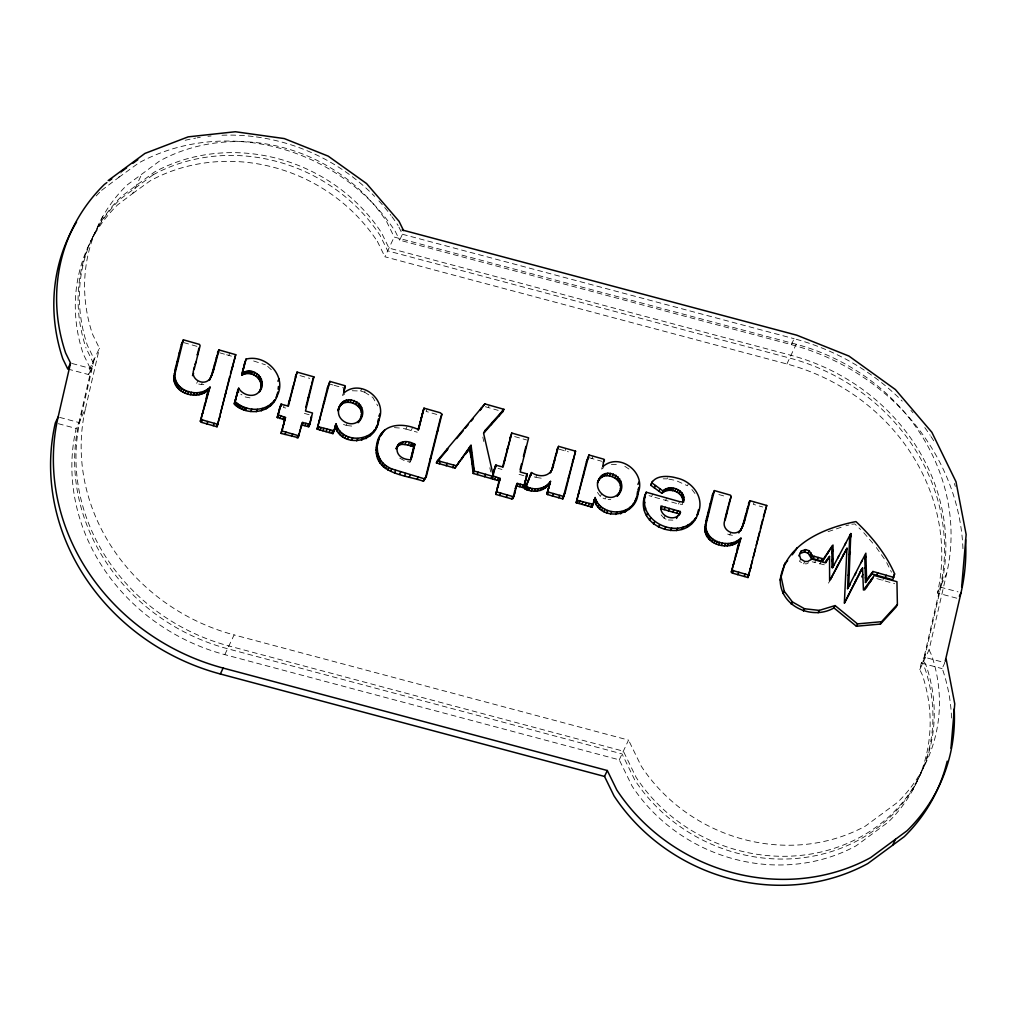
<?xml version="1.0" encoding="UTF-8"?>
<svg xmlns="http://www.w3.org/2000/svg" width="1017" height="1017" viewBox="0 0 1017 1017"><rect width="100%" height="100%" fill="white"/><g stroke="black" fill="none" stroke-linecap="round" stroke-linejoin="round"><path stroke-width="0.75" stroke-dasharray="5 3.75" d="M682.839 501.775L682.534 504.419L678.504 504.012L649.049 495.673M67.77 369.018L88.593 374.561L90.106 368.001L99.399 348.259L92.547 334.224A166.623 152.448 25.2 0 1 126.909 185.132L159.631 160.991M153.097 174.822A166.623 152.448 25.2 0 1 380.053 235.385L387.668 250.856L789.675 358.06A198.887 181.967 25.2 0 1 940.204 587.114L922.546 663.694L925.089 668.919A164.5 150.503 25.2 0 1 840.411 848.42A164.5 150.503 25.2 0 1 634.837 780.128L622.048 753.915L227.592 648.732A196.395 179.704 25.2 0 1 78.945 422.538L92.89 362.077L86.051 348.043M925.356 654.363L921.275 663.046L919.762 669.618L922.305 674.843A164.5 150.503 25.2 0 1 888.349 822.041L856.136 845.801A164.5 150.503 25.2 0 1 632.053 786.052L619.264 759.839L224.808 654.643A196.395 179.704 25.2 0 1 76.161 428.462L85.453 408.72L99.399 348.259M919.762 669.618L929.042 649.876L946.713 573.296A198.887 181.967 25.2 0 0 796.184 344.242L394.176 237.05L386.613 221.553A166.623 152.448 25.2 0 0 159.605 161.004M342.958 393.935L342.551 395.562L344.661 394.011M407.575 461.54L409.927 462.201L410.143 461.349M602.039 467.489L601.619 469.129L603.742 467.566M101.624 190.344L118.811 177.365L121.595 171.441M93.322 236.516L102.615 216.786M90.106 368.001L83.254 353.954A166.623 152.448 25.2 0 1 117.616 204.862L132.63 193.535L141.922 173.805M88.593 374.561L92.687 365.878M196.675 383.32L197.794 380.955M198.735 384.07L201.417 384.54L202.523 382.176M228.8 355.403L229.918 353.026M284.468 405.046L283.349 407.41L287.264 408.478M956.755 598.187L937.42 593.038A198.887 181.967 25.2 0 0 786.891 363.984L384.884 256.78L394.176 237.05M962.934 548.722A220.498 201.747 25.2 0 0 791.353 344.636L399.617 240.177L402.401 234.253L398.155 225.532M224.808 654.643L234.101 634.913A196.395 179.704 25.2 0 1 85.453 408.72M352.276 390.757L360.692 391.024L361.798 388.659M343.492 424.356L346.174 425.449L347.293 423.072M360.692 391.024L364.607 392.181L365.726 389.816M403.393 428.513L405.897 429.06L407.016 426.695M411.16 430.471L412.279 428.106M427.216 409.05L426.098 411.427L437.971 414.796M409.927 462.201L411.033 459.837M488.287 407.563L489.393 405.198M534.23 476.871L535.743 477.393L536.862 475.028M564.931 450.849L566.049 448.472M591.97 458.514L593.076 456.15M606.374 496.639L605.255 499.004L602.572 497.923L600.361 496.449L601.479 494.084M651.668 496.398L652.774 494.033M663.224 478.829L667.101 478.842L668.22 476.477M665.614 500.351L666.732 497.987M666.021 519.217L664.037 518.136L665.156 515.759M678.504 504.012L679.623 501.648M688.585 483.393L687.467 485.77L675.708 480.418L667.101 478.842M791.353 344.636L794.137 338.712A220.498 201.747 25.2 0 1 902.219 401.13M786.891 363.984L796.184 344.242M619.264 759.839L628.544 740.096L234.101 634.913M727.676 534.09L729.736 534.853L730.842 532.476M754.398 501.953L753.279 504.318L762.725 507M800.659 558.994L799.54 561.359L803.621 563.838L806.608 563.825L808.579 562.719M803.621 563.838L804.739 561.473M814.681 562.515L815.799 560.151M819.855 563.99L820.973 561.626M882.718 580.313L883.837 577.936M937.42 593.038L946.713 573.296M951.543 718.027A186.302 170.462 25.2 0 0 942.746 669.936L942.098 668.601L944.882 662.677L924.059 657.135M912.376 790.756L921.656 771.026M828.499 583.122L830.673 579.093M118.811 177.365L138.757 162.936A188.412 172.381 25.2 0 1 395.333 231.469L399.617 240.177M153.122 174.81L120.413 198.951A166.623 152.448 25.2 0 0 86.051 348.03M132.63 193.535L150.338 180.734A166.623 152.448 25.2 0 1 377.269 241.309M828.105 531.662L844.453 526.158M824.329 564.804L812.189 561.804M845.928 525.776L848.877 524.988M851.826 524.213L854.852 523.958L860.547 529.488M611.357 464.324L619.76 464.591M201.417 384.54L203.82 384.375M672.86 520.145L668.347 519.967M394.38 427.623L402.147 428.233M351.704 426.085L346.174 425.449M608.128 499.614L610.772 499.639M541.209 478.181L535.743 477.393M250.029 397.876L245.58 397.062L240.826 394.24M253.627 360.984L265.424 364.798M729.736 534.853L732.405 535.311M501.966 469.434L498.05 468.367M402.401 234.253L794.137 338.712M405.897 429.06L417.237 432.2M940.204 587.114L958.052 591.869M72.042 363.489L91.377 368.65M59.609 417.377L78.945 422.538M58.312 423.695L76.161 428.462M921.275 663.046L942.098 668.601M485.338 406.724L498.177 410.372M183.696 342.589L198.379 346.759M219.621 352.797L225.494 354.463M226.6 354.78L231.723 356.23M299.977 375.616L309.727 378.375M330.144 384.172L332.89 384.96M334.148 385.316L343.81 388.049M514.666 436.573L526.641 439.967M558.994 449.158L568.35 451.815M589.212 457.739L601.721 461.286M718.879 494.554L726.774 496.792M304.388 413.385L309.27 414.771M519.077 474.342L523.958 475.727M876.794 578.609L894.655 583.72M404.181 460.536L396.884 456.62M624.819 466.307L631.926 471.024M364.607 392.181L372.845 397.469L377.79 405.847M267.662 366.336L273.497 371.739M664.037 518.136L661.075 514.882M600.361 496.449L597.399 492.355M863.751 532.717L874.518 545.176M691.903 489.533L695.374 494.033M876.374 547.553L886.023 561.27M886.71 562.63L891.464 572.177M929.042 649.876L931.597 655.101A164.5 150.503 25.2 0 1 897.642 802.299L865.429 826.071A164.5 150.503 25.2 0 1 641.333 766.309L628.544 740.096M377.332 241.283L384.884 256.78M482.808 437.119L483.812 441.543M489.813 467.744L490.766 471.952M185.196 140.295A188.412 172.381 25.2 0 1 195.684 138.096M197.196 137.829A188.412 172.381 25.2 0 1 200.26 137.333M207.964 136.303A188.412 172.381 25.2 0 1 211.066 135.973M221.973 135.248A188.412 172.381 25.2 0 1 254.784 136.71M256.36 136.926A188.412 172.381 25.2 0 1 374.599 196.357M378.934 200.934A188.412 172.381 25.2 0 1 390.986 215.426M391.926 216.672A188.412 172.381 25.2 0 1 398.117 225.545M96.195 195.912A188.348 172.331 25.2 0 1 100.505 191.425M910.914 410.372A220.498 201.747 25.2 0 1 912.999 412.762M924.796 427.598A220.498 201.747 25.2 0 1 930.148 435.263M931 436.56A220.498 201.747 25.2 0 1 934.42 441.925M954.315 483.482A220.498 201.747 25.2 0 1 955.332 486.418M94.2 359.319L80.254 419.779A196.395 179.704 25.2 0 0 228.901 645.96L623.345 751.156L636.133 777.369A164.5 150.503 25.2 0 0 841.72 845.661A164.5 150.503 25.2 0 0 926.398 666.16L923.843 660.936L941.513 584.355A198.887 181.967 25.2 0 0 790.984 355.302L388.977 248.097L381.413 232.601A166.623 152.448 25.2 0 0 154.406 172.064L121.709 196.192A166.623 152.448 25.2 0 0 87.348 345.272L94.2 359.319"/><path stroke-width="1.5" d="M359.522 420.555C369.692 405.478 341.203 393.592 338 410.792C342.182 388.087 374.612 405.3 358.098 422.716L360.628 418.178M618.59 494.109C628.315 480.037 602.407 467.286 597.5 482.922C603.272 461.426 633.133 480.367 617.166 496.271L619.709 491.745M524.569 485.338L517.17 483.418L516.064 485.795L523.45 487.715L524.569 485.338L527.175 473.96L520.196 471.977L528.598 437.844L511.754 433.051L503.084 467.07L495.686 465.15L493.003 475.867L500.186 478.435L499.08 480.799L492.19 478.854L492.05 477.558L490.944 478.498L473.21 473.464L469.943 447.416L454.942 468.074L436.407 462.913L437.513 460.548L484.817 403.889L503.923 409.317L502.805 411.682L484.168 432.645L485.274 430.28L503.923 409.317M473.21 473.464L474.329 471.087L471.049 445.052L454.942 468.074M173.831 378.349L175.471 368.078L181.382 344.509L183.378 339.818L199.485 344.394L200.12 345.691L194.412 368.459C188.437 378.972 204.9 387.858 210.57 377.714L209.451 380.078L213.316 371.307L219.075 349.95L235.741 354.691L217.015 426.771L201.353 422.322L200.324 421.305L208.917 389.473C198.531 400.596 174.517 394.431 173.831 378.349L183.378 339.818M704.832 529.12L706.472 518.848L712.383 495.279L714.379 490.588L730.486 495.165L731.121 496.461L725.401 519.229C719.426 529.743 735.888 538.629 741.558 528.484L740.452 530.849L744.317 522.077L750.076 500.733L766.729 505.462L748.003 577.542L732.354 573.092L731.325 572.075L739.918 540.256C729.532 551.367 705.518 545.201 704.832 529.12L714.379 490.588M847.568 588.69L849.716 535.908L850.822 533.544L848.687 586.313L847.568 588.69L865.861 553.184L866.586 580.122L865.48 582.487L864.742 555.549M799.426 554.85L800.659 558.994L804.739 561.473L807.727 561.46L812.049 559.083L824.723 562.681L829.529 556.426L829.618 580.745L846.958 548.277L844.352 603.157L862.569 567.982L863.433 590.038L874.226 575.482L896.943 581.699L897.388 604.441L896.269 606.818L880.417 624.069L856.39 626.243L833.978 607.937C812.278 620.497 780.395 606.577 780.192 580.122C784.743 544.108 824.622 527.734 855.958 521.581C871.785 536.531 885.909 553.807 894.617 573.906L892.748 579.792L871.823 573.855L865.48 582.487M376.176 450.289C376.443 424.75 399.414 420.695 418.61 429.644L424 408.148L440.348 412.788L441.937 414.262L426.365 476.35L423.415 481.232C407.22 475.295 376.036 474.367 376.176 450.289L378.909 439.102L377.79 441.48M661.851 493.296L662.957 490.931C669.834 484.346 684.441 489.279 683.958 499.411L682.839 501.775C683.322 491.643 668.716 486.723 661.851 493.296L650.791 485.274C653.88 474.647 668.296 475.536 676.826 478.054C692.018 481.168 704.692 497.338 698.272 512.81C688.115 546.345 632.688 527.721 645.121 494.58M694.764 520.018L695.882 517.64C679.394 542.048 634.888 520.818 646.24 492.215L679.623 501.648L683.64 502.055L683.958 499.411M961.637 587.19L966.15 534.535L955.993 481.727L931.864 432.289L895.418 389.562L848.928 356.052L796.832 335.203L402.109 229.944L403.558 230.554L399.02 221.261L366.552 183.556L328.199 156.135L284.315 138.579L235.359 131.74L188.158 136.863L144.935 153.427L108.171 180.556M950.959 748.194L954.76 703.866L946.191 659.321M278.149 389.244L278.442 386.46M339.119 408.414C334.873 419.703 351.513 429.06 359.204 420.339M334.936 428.437L332.94 433.636L317.113 429.136L327.398 388.1L329.877 381.413L344.916 385.685L343.657 393.198C360.285 378.184 387.706 399.058 378.947 419.652C376.811 442.039 341.979 444.988 336.08 423.873L334.962 426.25C341.432 448.815 378.629 443.17 378.337 419.118M637.163 494.122L637.659 491.224M594.742 499.093L593.623 501.457L594.042 499.805C600.805 522.395 636.54 516.496 638.028 493.207C646.774 472.625 619.366 451.739 602.738 466.752L603.996 459.252L588.957 454.98L586.478 461.667L576.181 502.703L592.021 507.191L592.898 504.356M241.843 375.133L242.961 372.769C254.403 365.929 268.335 380.892 259.437 391.799C266.111 380.879 251.936 368.968 241.843 375.133L246.012 359.128C266.899 353.649 288.459 377.676 276.23 397.456L277.844 392.015M302.481 422.462L298.146 437.641L281.112 433.42L285.497 417.478L278.302 414.911L280.984 404.194L288.383 406.114L297.053 372.095L313.897 376.875L305.494 411.021L312.486 413.004L309.867 424.381L308.748 426.746L301.363 424.826L302.481 422.462L309.867 424.381M281.112 433.42L285.497 417.478M517.17 483.418L513.966 496.232L512.848 498.597L511.716 498.902L495.8 494.389L499.08 480.799M495.8 494.389L500.186 478.435M947.208 761.186A186.302 170.462 25.2 0 1 904.291 836.648L867.806 863.56A186.302 170.462 25.2 0 1 614.014 795.891L604.53 776.441L220.346 673.991A218.019 199.472 25.2 0 1 55.338 422.907L58.122 416.983L70.554 363.094L65.609 352.937A188.348 172.331 25.2 0 1 104.395 184.42L106.861 182.577M945.238 661.164L961.027 592.669A220.498 201.747 25.2 0 0 965.578 539.671M193.611 369.565L194.247 367.035M199.001 348.056L197.222 355.149L198.34 352.785M212.032 374.879L210.913 377.243L218.617 350.395M200.324 421.305L210.023 387.108C199.65 398.219 175.636 392.053 174.949 375.985M220.308 414.173L224.846 396.058M229.753 376.481L225.227 394.545L226.333 392.181M230.503 373.468L235.741 354.691M277.349 395.079C272.2 413.563 246.457 416.601 234.266 403.902L238.715 388.202C242.999 396.02 256.398 398.855 260.555 389.422M234.266 403.902L238.715 388.202M241.715 374.167L246.012 359.128M284.379 419.843L277.183 417.275L280.984 404.194M287.964 405.694L297.053 372.095M298.146 437.641L299.176 433.534M299.519 432.2L300.18 429.53M301.083 425.945L300.524 428.182L301.629 425.818M305.774 407.258L311.253 385.392M311.634 383.854L312.41 380.79M308.748 426.746L309.333 424.432M309.702 422.97L311.545 417.669M310.744 418.788L311.38 416.271M317.113 429.136L329.877 381.413M332.94 433.636L336.08 423.873M414.923 444.353L411.033 459.837C388.939 459.353 395.105 433.178 414.923 444.353L413.588 447.582M425.259 478.727L440.437 418.14M493.118 473.312L495.686 465.15M502.665 466.65L511.754 433.051M512.848 498.597L514.983 492.126M514.208 493.156L514.882 490.486M515.772 486.914L515.212 489.152L516.331 486.787M520.094 469.689L521.568 463.803M523.399 456.493L525.942 446.361M523.45 487.715L525.141 483.024M524.403 483.927L527.187 474.863M552.828 467.744L550.337 472.892L551.456 470.515C547.222 477.609 537.523 476.617 531.484 472.549L526.12 486.596C534.319 490.614 545.112 489.317 550.528 481.359L546.904 493.753L547.451 494.542L562.821 498.902L565.312 492.037L575.558 451.179L558.575 446.349L551.722 470.108L557.456 448.726M546.904 493.753L550.528 481.359M562.821 498.902L567.791 480.113M576.181 502.703L588.957 454.98M592.021 507.191L595.148 497.44C600.106 515.848 629.943 517.119 636.159 498.737M698.552 509.593L697.154 515.174L698.272 512.81M724.612 520.335L728.223 505.919M728.579 504.508L731.121 496.461M743.033 525.649L741.914 528.014L749.618 501.165M731.325 572.075L741.024 537.879C730.651 548.989 706.624 542.824 705.938 526.755M752.44 560.418L750.165 569.469L751.283 567.105M753.19 557.392L755.466 548.341M756.216 545.315L759.623 531.764M760.373 528.751L762.636 519.725M763.386 516.75L766.729 505.462M780.192 580.122L785.099 562.871M217.015 426.771L218.808 420.046M748.003 577.542L749.809 570.817M650.791 485.274L652.355 481.333M549.409 483.723C543.993 491.681 533.2 492.978 525.001 488.974L530.378 474.926L531.141 475.397M635.04 501.114L638.028 493.207M599.763 478.066C591.182 489.52 608.636 504.254 618.285 493.906M70.554 363.094L67.77 369.018L62.825 358.861A188.348 172.331 25.2 0 1 76.529 222.062M181.382 344.509L182.501 342.144M179.208 353.166L180.327 350.801M176.767 362.904L177.886 360.539M175.471 368.078L176.589 365.713M174.784 371.052L175.89 368.688M174.238 373.9L175.356 371.523M173.92 376.328L175.038 373.964M173.945 380.129L175.051 377.765M174.238 381.833L175.356 379.468M174.721 383.447L175.839 381.07M175.458 385.023L176.564 382.659M176.5 386.676L177.619 384.312M177.784 388.214L178.903 385.85M179.31 389.625L180.429 387.261M181.051 390.922L182.17 388.558M194.883 364.493L196.001 362.128M182.996 392.066L184.115 389.702M192.48 375.654L193.599 373.29M185.145 393.058L186.251 390.693M187.484 393.897L188.59 391.532M190.395 394.66L191.514 392.295M193.421 395.105L194.539 392.74M196.306 395.168L197.412 392.791M219.075 349.95L217.511 352.772M216.214 357.933L217.32 355.569M199.027 394.825L200.146 392.46M214.371 365.268L215.49 362.904M201.633 394.075L202.752 391.71M213.023 370.633L214.142 368.268M212.21 373.671L213.316 371.307M204.163 392.918L205.281 390.541M206.642 391.329L207.748 388.964M208.193 391.265L210.023 387.108M207.481 393.299L208.943 389.88M207.137 394.405L208.256 392.041M206.807 395.575L207.913 393.21M206.476 396.783L207.582 394.418M206.07 398.372L207.188 395.994M204.353 405.249L205.459 402.885M201.989 414.669L203.095 412.305M201.353 422.322L202.472 419.957L201.442 418.928M231.647 368.955L232.753 366.578M206.743 423.86L207.862 421.496M213.201 425.691L214.307 423.326M244.182 364.328L245.3 361.963M219.163 418.699L220.282 416.334M242.872 369.578L243.978 367.201M243.216 374.51L244.322 372.133M244.563 374.027L245.682 371.663M237.444 391.214L238.563 388.85M237.025 392.905L238.131 390.541M245.911 373.709L247.029 371.345M236.427 395.27L237.546 392.893M235.766 397.914L236.872 395.549M247.258 373.557L248.377 371.18M235.118 400.495L236.236 398.117M234.584 402.618L235.702 400.24M248.618 373.544L249.737 371.167M234.724 404.626L235.372 401.537M249.991 373.671L251.097 371.307M235.995 405.719L237.114 403.355L235.83 402.262M251.364 373.951L252.483 371.586M237.355 406.711L238.474 404.346L237.114 403.355M253.691 374.739L254.809 372.362M238.792 407.614L239.91 405.236L238.474 404.346M240.304 408.402L241.423 406.037L239.91 405.236M255.992 375.959L257.11 373.595M241.944 409.139L243.063 406.775C253.742 411.529 267.878 409.813 274.87 399.694L273.751 402.058M257.886 377.536L258.992 375.159M243.711 409.813L244.83 407.436M259.36 379.455L260.479 377.078M245.593 410.41L246.711 408.046M260.39 381.642L261.496 379.277M260.899 383.994L262.017 381.629M260.899 386.524L262.017 384.159M260.39 389.231L261.496 386.854M250.779 411.529L251.885 409.152M256.246 411.72L257.365 409.355M261.394 410.817L262.513 408.453M277.908 381.222L279.027 378.858M266.225 408.809L267.344 406.444M270.42 405.847L271.539 403.482M279.166 409.368L280.285 407.003M280.73 406.673L281.849 404.296M295.172 376.951L296.29 374.587M278.048 413.843L279.166 411.478M277.183 417.275L278.302 414.911M277.488 417.885L278.607 415.521M292.324 388.291L293.443 385.926M279.828 418.546L280.946 416.182M289.019 401.512L290.125 399.147M282.713 419.373L283.832 416.995M283.959 421.661L285.078 419.296M282.713 426.632L283.832 424.254M281.467 431.589L282.586 429.225M284.963 434.513L286.069 432.149M312.791 379.252L313.897 376.875M307.986 398.422L309.092 396.058M291.612 436.407L292.731 434.043M302.227 424.915L303.333 422.538M297.028 437.946L298.134 435.581L299.265 435.276M304.846 425.653L305.964 423.288M307.604 426.441L308.71 424.064M327.398 388.1L328.516 385.735M323.457 403.813L324.576 401.435M319.135 421.025L320.253 418.661M317.901 429.365L319.02 426.987M319.961 429.949L321.08 427.572M322.821 430.763L323.94 428.386M344.267 388.697L345.386 386.32M343.682 391.062L344.788 388.697M326.025 431.666L327.143 429.301M338.953 408.046L340.682 404.499M338.432 409.355L339.538 406.991M340.288 405.808L341.394 403.431M341.102 404.868L342.22 402.49M342.017 404.041L343.136 401.677M329.088 432.543L330.207 430.166M343.034 403.355L344.14 400.99M345.157 402.414L346.263 400.05M331.555 433.242L332.661 430.865M347.623 401.995L348.742 399.63M220.346 673.991L223.13 668.067A218.019 199.472 25.2 0 1 58.122 416.983M335.852 428.577L336.97 426.212M350.331 402.16L351.437 399.795M337.123 431.068L338.229 428.704M338.636 433.255L339.742 430.89M353.217 402.897L354.323 400.533M340.403 435.149L341.521 432.784M355.772 404.054L356.891 401.69M342.449 436.776L343.568 434.412M357.87 405.592L358.976 403.228M344.801 438.162L345.92 435.785M359.484 407.525L360.603 405.16M360.615 409.787L361.721 407.423M347.458 439.28L348.577 436.916M361.162 412.279L362.281 409.915M361.137 414.987L362.255 412.622M360.552 417.898L361.671 415.533M351.475 440.386L352.594 438.009M356.713 440.92L357.831 438.556M361.569 440.348L362.688 437.971M366.056 438.645L367.162 436.268M378.832 416.22L379.951 413.843M370.074 435.861L371.18 433.496M377.828 422.017L378.947 419.652M373.379 432.161L374.498 429.797M375.972 427.547L377.078 425.182M378.909 438.708L380.027 436.344M381.388 433.865L380.269 436.229L384.82 429.771M376.913 444.505L378.032 442.128M381.871 434.043L382.989 431.678M376.379 447.429L377.498 445.052M376.303 453.086L377.421 450.722L377.294 447.912M376.773 455.832L377.879 453.468L377.421 450.722M377.561 458.438L378.667 456.074L377.879 453.468M378.667 460.917L379.786 458.54L378.667 456.074M380.091 463.243L381.21 460.879L379.786 458.54M381.667 465.227L382.786 462.849L381.21 460.879M383.422 466.943L384.528 464.578L382.786 462.849M385.43 468.506L386.549 466.129L384.528 464.578M398.079 444.531L396.007 448.802L399.389 443.158M387.706 469.905L388.825 467.528L386.549 466.129M398.283 445.522L399.935 444.696L401.054 442.319M399.935 444.696L402.071 444.365L403.19 442.001M390.592 471.265L391.71 468.901L424.534 478.867L426.365 476.35M402.071 444.365L404.83 444.531L405.936 442.153M424 408.148L417.987 430.064L419.093 427.699M422.614 411.58L423.733 409.203M421.915 414.351L423.034 411.987M394.532 472.765L395.651 470.401M404.83 444.531L408.198 445.166L409.317 442.802M420.949 418.216L422.068 415.851M419.868 422.551L420.987 420.174M418.826 426.708L419.945 424.331M408.198 445.166L410.321 445.738L411.427 443.361M411.567 446.082L412.686 443.717M399.528 474.405L400.647 472.028M413.08 446.514L414.186 444.149M413.042 449.794L414.148 447.429M412.279 452.819L413.398 450.442M411.453 456.112L412.571 453.747M411.809 456.76L410.69 459.137L413.805 446.717L410.321 445.738M404.448 475.854L405.567 473.477M409.215 477.202L410.334 474.837M440.819 416.627L441.937 414.262M436.649 433.28L437.755 430.903M417.097 479.439L418.216 477.075M430.191 459.036L431.297 456.671M423.415 481.232L424.534 478.867M439.23 463.816L440.348 461.438L456.048 465.71M446.043 451.319L447.162 448.955M446.158 465.773L447.277 463.409M452.743 467.655L453.862 465.277M481.168 408.059L480.062 410.423L484.817 403.889M457.675 464.489L458.794 462.125M462.049 458.794L463.155 456.417M465.392 454.408L466.511 452.044M466.269 453.264L467.375 450.9M466.956 452.311L468.074 449.946M467.591 451.408L469.295 448.166M468.697 449.679L470.718 445.624M469.905 448.319L471.024 445.954M469.905 449.272L471.024 446.908M469.943 450.277L471.062 447.912M470.019 451.332L471.125 448.967M470.121 452.438L471.24 450.073M470.261 453.595L471.38 451.23M470.426 454.802L471.545 452.438M470.769 457.154L471.888 454.79M471.748 463.701L472.854 461.337M491.262 424.674L492.368 422.297M472.765 470.591L473.884 468.214M499.105 415.851L500.224 413.487M477.126 474.57L478.244 472.206M484.562 476.681L485.681 474.316M493.868 470.337L494.987 467.96M495.432 467.629L496.538 465.265M509.873 437.907L510.979 435.543M490.944 478.498L493.169 475.193L483.583 433.267L485.274 430.28M491.885 478.244L493.003 475.867M492.19 478.854L493.296 476.477M507.025 449.26L508.144 446.883M494.529 479.515L495.648 477.151M503.707 462.468L504.826 460.104M497.402 480.329L498.521 477.965M498.661 482.617L499.779 480.253M497.415 487.588L498.533 485.223M496.169 492.546L497.288 490.181M499.652 495.482L500.771 493.105M506.313 497.364L507.432 494.999M516.916 485.872L518.034 483.507M511.716 498.902L512.835 496.538L513.966 496.232M519.547 486.609L520.653 484.245M526.069 476.325L527.175 473.96M525.128 481.003L526.247 478.638M522.293 487.397L523.412 485.033M529.539 476.782L531.484 472.549M527.607 481.893L528.713 479.528M525.662 487.016L526.781 484.639M525.001 488.974L526.12 486.596M525.56 489.202L526.666 486.825M526.107 489.419L527.213 487.054M526.653 489.622L527.772 487.257M527.2 489.825L528.319 487.461M527.747 490.003L528.865 487.639M528.306 490.181L529.412 487.817M528.853 490.347L529.971 487.982M531.217 490.919L532.336 488.541M534.357 491.275L535.476 488.91M537.345 491.147L538.451 488.783M556.998 449.705L558.575 446.349M555.536 455.578L556.642 453.213M540.167 490.525L541.286 488.16M553.693 462.9L554.812 460.523M552.587 467.324L553.706 464.96M542.824 489.406L543.942 487.041M545.328 487.791L546.447 485.427M547.667 485.681L548.786 483.317M548.786 486.24L549.892 483.876M547.743 490.41L548.849 488.046M547.451 494.542L548.57 492.177L548.01 491.376M552.32 495.927L553.439 493.55M575.558 451.179L568.147 478.689L569.253 476.325M572.431 461.578L573.55 459.214M558.702 497.733L559.82 495.368M564.206 494.402L565.312 492.037M586.478 461.667L587.584 459.303M582.538 477.367L583.644 475.003M578.215 494.593L579.334 492.228M576.982 502.919L578.088 500.555M579.042 503.504L580.148 501.139M581.902 504.318L583.021 501.953M603.348 462.252L604.467 459.887M585.106 505.233L586.212 502.868M598.021 481.613L599.14 479.249M599.356 479.363L600.475 476.998M600.17 478.422L601.289 476.058M601.085 477.609L602.204 475.244M588.169 506.097L589.275 503.733M602.102 476.909L603.221 474.545M604.225 475.981L605.344 473.617M590.623 506.797L591.741 504.432M606.704 475.562L607.81 473.197M594.932 502.144L596.038 499.779M609.399 475.727L610.518 473.363M596.191 504.635L597.31 502.258M597.704 506.822L598.822 504.457M612.285 476.464L613.404 474.087M599.483 508.716L600.589 506.352M614.853 477.621L615.959 475.244M601.53 510.343L602.649 507.979M616.938 479.16L618.056 476.795M603.882 511.716L605.001 509.352M618.565 481.092L619.684 478.715M619.684 483.355L620.802 480.99M606.539 512.835L607.658 510.47M620.243 485.846L621.349 483.482M620.217 488.554L621.336 486.177M619.633 491.465L620.751 489.088M610.556 513.941L611.662 511.576M615.793 514.488L616.899 512.123M620.65 513.903L621.756 511.538M637.901 484.384L639.007 482.02M625.124 512.199L626.243 509.835M637.913 489.774L639.019 487.41M629.142 509.428L630.26 507.051M632.46 505.729L633.566 503.351M644.956 495.228L646.24 492.215M644.257 498.546L645.375 496.182M643.799 504.686L644.905 502.322M654.363 487.868L655.482 485.503M644.524 510.356L645.63 507.992M646.431 515.568L647.537 513.191M658.94 491.186L660.058 488.821M649.469 520.208L650.575 517.844M662.868 492.559L663.987 490.194M664.152 491.631L665.271 489.266M665.576 490.944L666.682 488.58M667.127 490.499L668.233 488.135M668.805 490.308L669.923 487.944M653.499 524.06L654.605 521.696M662.169 506.364L661.063 508.742L679.178 513.877L679.343 514.818L680.449 512.454L680.284 511.513L660.961 506.021C658.825 516.75 676.063 522.865 680.449 512.454M670.623 490.347L671.728 487.982M672.555 490.639L673.674 488.274M664.152 509.606L665.258 507.241M674.792 491.224L675.898 488.859M658.508 527.111L659.626 524.747M668.309 510.788L669.415 508.424M677.246 492.253L678.364 489.889M679.28 493.588L680.386 491.224M664.508 529.361L665.627 526.984M672.733 512.047L673.851 509.682M680.869 495.241L681.975 492.876M682.013 497.186L683.119 494.821M682.661 499.372L683.78 497.008M676.623 513.153L677.742 510.788M670.648 530.569L671.767 528.192M676.508 518.428L677.614 516.064M679.178 513.877L680.284 511.513M676.458 530.607L677.576 528.243M681.937 529.501L683.055 527.124M687.072 527.226L688.178 524.861M691.395 524.035L692.513 521.657M712.383 495.279L713.489 492.914M710.209 503.949L711.328 501.572M707.768 513.687L708.887 511.309M706.472 518.848L707.59 516.483M705.773 521.823L706.891 519.458M705.239 524.67L706.345 522.306M704.921 527.098L706.04 524.734M704.934 530.912L706.052 528.535M705.239 532.603L706.345 530.238M705.722 534.217L706.84 531.84M706.446 535.794L707.565 533.429M707.501 537.446L708.607 535.082M708.785 538.985L709.904 536.62M710.311 540.408L711.417 538.031M712.053 541.692L713.171 539.328M725.884 515.276L726.99 512.899M713.998 542.836L715.116 540.472M604.53 776.441L607.314 770.517L223.13 668.067M716.133 543.828L717.252 541.464M718.472 544.667L719.591 542.303M721.396 545.43L722.515 543.065M724.422 545.875L725.541 543.51M727.295 545.938L728.414 543.561M750.076 500.733L748.499 503.542M747.203 508.703L748.321 506.339M730.028 545.595L731.147 543.231M745.372 516.039L746.478 513.674M732.634 544.845L733.74 542.481M744.024 521.403L745.143 519.039M738.8 532.959L739.918 530.594M743.198 524.441L744.317 522.077M735.164 543.688L736.283 541.311M737.63 542.099L738.749 539.735M739.55 541.108L740.656 538.743M738.838 543.027L740.3 539.671M738.482 544.07L739.601 541.705M737.795 546.345L739.245 542.811M737.465 547.566L738.584 545.188M737.071 549.142L738.189 546.765M735.342 556.019L736.461 553.655M732.99 565.439L734.096 563.075M732.354 573.092L733.46 570.728L732.431 569.698M737.745 574.63L738.863 572.266M744.19 576.461L745.308 574.096M795.841 550.184L796.959 547.82M832.135 545.964L823.567 558.93L812.367 555.816L809.201 550.782L805.528 549.612L801.205 551.087L800.099 553.451L804.422 551.977L808.083 553.146L811.248 558.18L822.448 561.295L832.999 545.01L833.101 565.147L831.982 567.511L832.618 567.639L850.822 533.544M783.09 593.559L784.209 591.195L781.31 577.745M804.422 551.977L805.528 549.612M808.083 553.146L809.201 550.782M809.863 555.117L810.981 552.752M810.676 557.074L811.782 554.71M811.248 558.18L812.367 555.816M791.302 604.314L792.421 601.95L784.209 591.195M813.117 558.714L814.223 556.35M817.134 559.858L818.253 557.494M820.999 560.952L822.117 558.587M822.448 561.295L823.567 558.93M824.406 558.333L825.524 555.968M827.927 553.006L829.046 550.642M826.783 560.469L825.677 562.833L828.448 558.015M803.443 611.128L804.561 608.763L819.244 610.391L835.097 605.573L857.496 623.879L881.536 621.705L897.388 604.441M828.41 558.803L829.529 556.426M831.906 552.689L833.025 550.311M831.944 560.914L833.063 558.549M832.618 567.639L833.737 565.274L833.101 565.147M837.677 558.244L838.796 555.879M844.657 545.303L845.763 542.925M831.779 576.728L830.673 579.093L846.958 548.277M850.174 537.993L851.293 535.628M836.61 567.804L837.728 565.439M842.801 556.032L843.919 553.668M845.991 550.922L847.097 548.544M818.126 612.755L819.244 610.391M849.322 554.621L850.428 552.244M848.254 575.33L849.373 572.965M833.978 607.937L835.097 605.573M849.081 586.466L850.199 584.101L848.687 586.313M854.738 575.304L855.856 572.94M861.157 562.63L862.276 560.253M864.895 558.829L866.014 556.464M847.733 596.623L848.852 594.259M854.725 582.805L855.831 580.427M844.53 602.979L861.437 569.342M862.569 567.982L860.331 571.707M865.124 568.198L866.242 565.833M861.704 576.881L862.823 574.503M865.365 577.974L866.484 575.609M866.522 581.05L867.628 578.673M868.772 577.923L869.891 575.546M870.933 574.923L872.929 571.478L893.854 577.427M871.823 573.855L872.929 571.478M866.319 587.559L867.425 585.182M870.45 581.648L871.556 579.283M876.603 575.215L877.722 572.838M856.39 626.243L857.496 623.879M885.197 577.643L886.303 575.279M893.511 576.27L894.617 573.906M880.417 624.069L881.536 621.705M959.362 596.216L961.027 592.669M892.646 845.241L895.43 839.317M798.904 555.956L801.205 551.087M334.339 430.839L318.219 426.771M593.407 504.394L577.3 500.326M864.653 589.924L873.107 577.847M866.586 580.122L872.052 572.546M783.98 565.249L787.628 560.609M792.192 554.824L794.925 551.341M436.407 462.913L447.976 449.005M456.646 438.581L463.383 430.471M465.328 428.132L468.278 424.585M471.227 421.051L473.185 418.686M831.029 548.328L831.881 547.388L831.982 567.511M109.315 180.721L111.781 178.865M121.595 171.441L126.591 167.83M132.82 163.33L137.804 159.72M501.839 411.415L502.805 411.682M474.329 471.087L492.05 476.121M548.57 492.177L563.939 496.538M282.217 431.055L298.134 435.581M496.919 492.012L512.835 496.538M202.472 419.957L218.121 424.407M733.46 570.728L749.122 575.177M437.513 460.548L440.348 461.438M241.423 406.037L243.063 406.775M388.825 467.528L391.71 468.901M792.421 601.95L804.561 608.763M651.91 482.91L662.957 490.931M237.609 390.566L238.664 391.965M607.314 770.517L616.798 789.967A186.302 170.462 25.2 0 0 870.59 857.649L907.075 830.724A186.302 170.462 25.2 0 0 954.188 709.002M242.834 371.802L242.961 372.769"/></g></svg>
